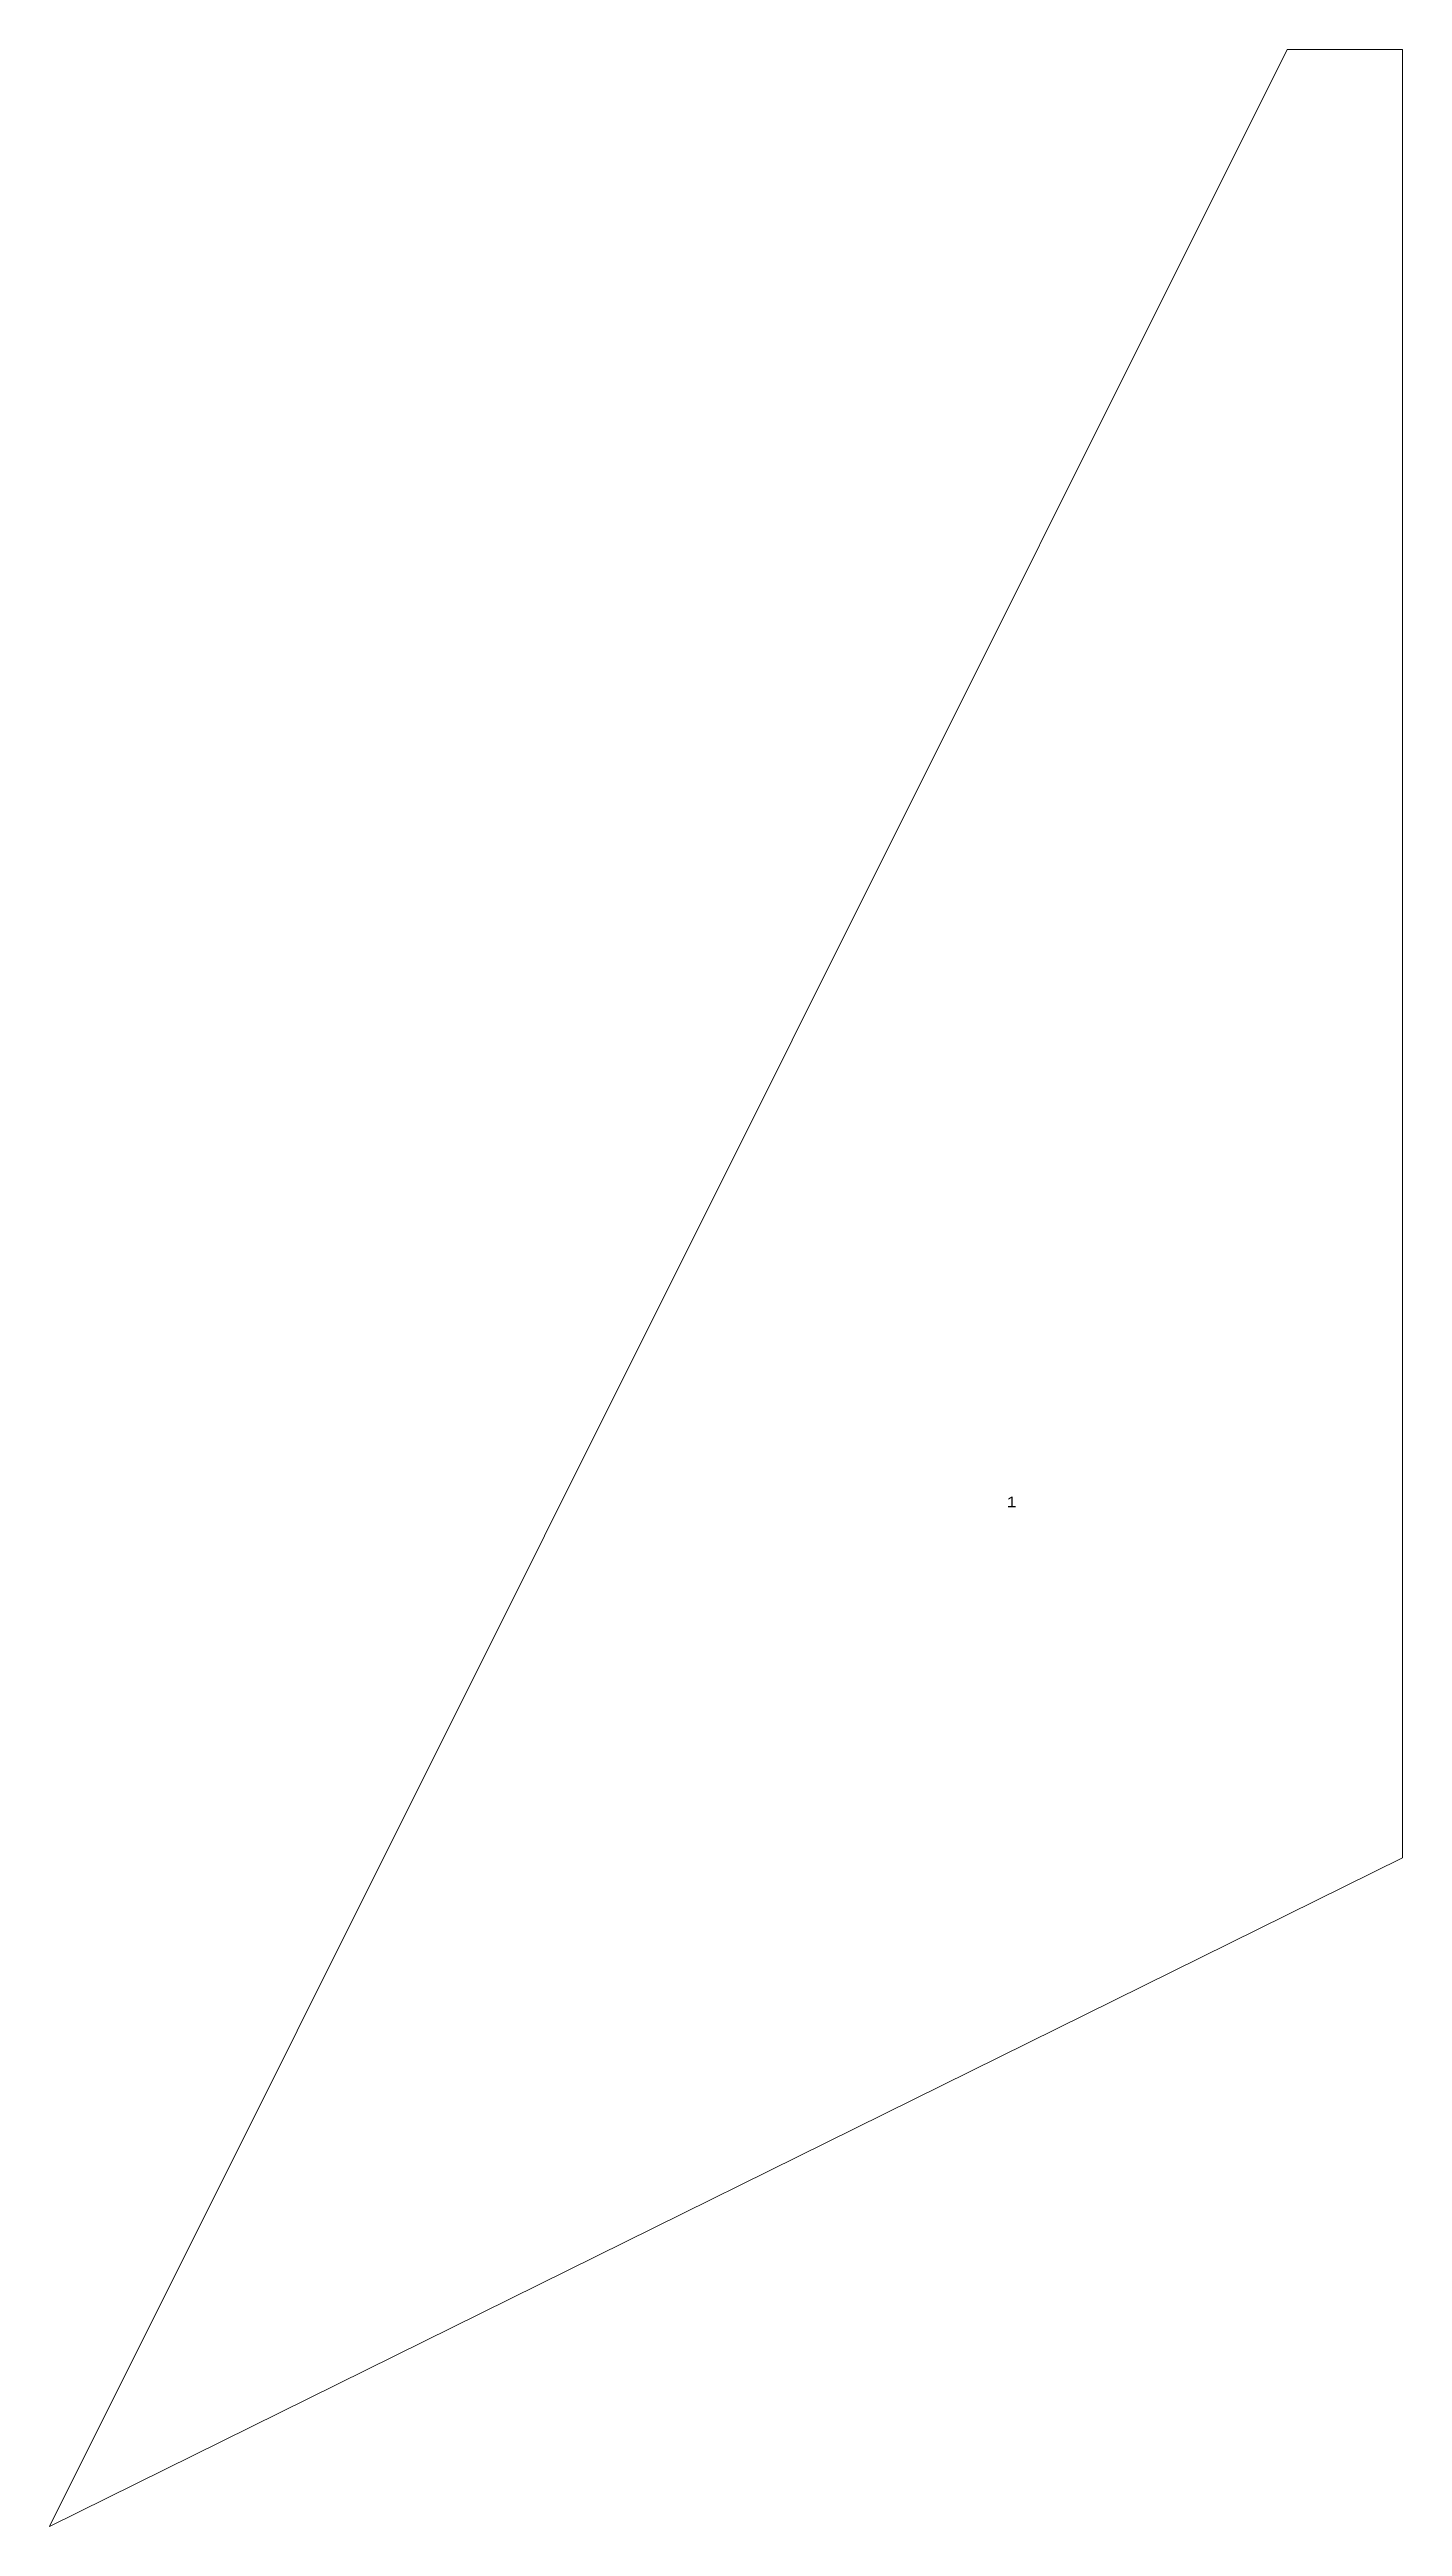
# Model space of a CAD drawing. Header units: metres. Extents: x 363612 to 364000, y 1835289 to 1836000.
import ezdxf

# ---------------------------------------------------------------- set-up
doc = ezdxf.new("R2010")
doc.units = ezdxf.units.M
doc.header["$LTSCALE"] = 1.2
doc.layers.add('10', color=7, linetype='Continuous', lineweight=13)
doc.layers.add('15', color=7, linetype='Continuous')

msp = doc.modelspace()

# ---------------------------------------------------------------- linework, layer by layer
at = {"layer": '10'}
for points in [[(363966.91, 1836000), (363611.51, 1835289.15), (364000, 1835481.08)], [(363966.91, 1836000), (364000, 1836000), (364000, 1835481.08)]]:
    msp.add_lwpolyline(points, dxfattribs=at)

# ---------------------------------------------------------------- texts
at = {"layer": '15', "width": 1.25}
msp.add_text('1', height=3, dxfattribs=at).set_placement((363886.38, 1835581.67))

doc.saveas('drawing.dxf')
